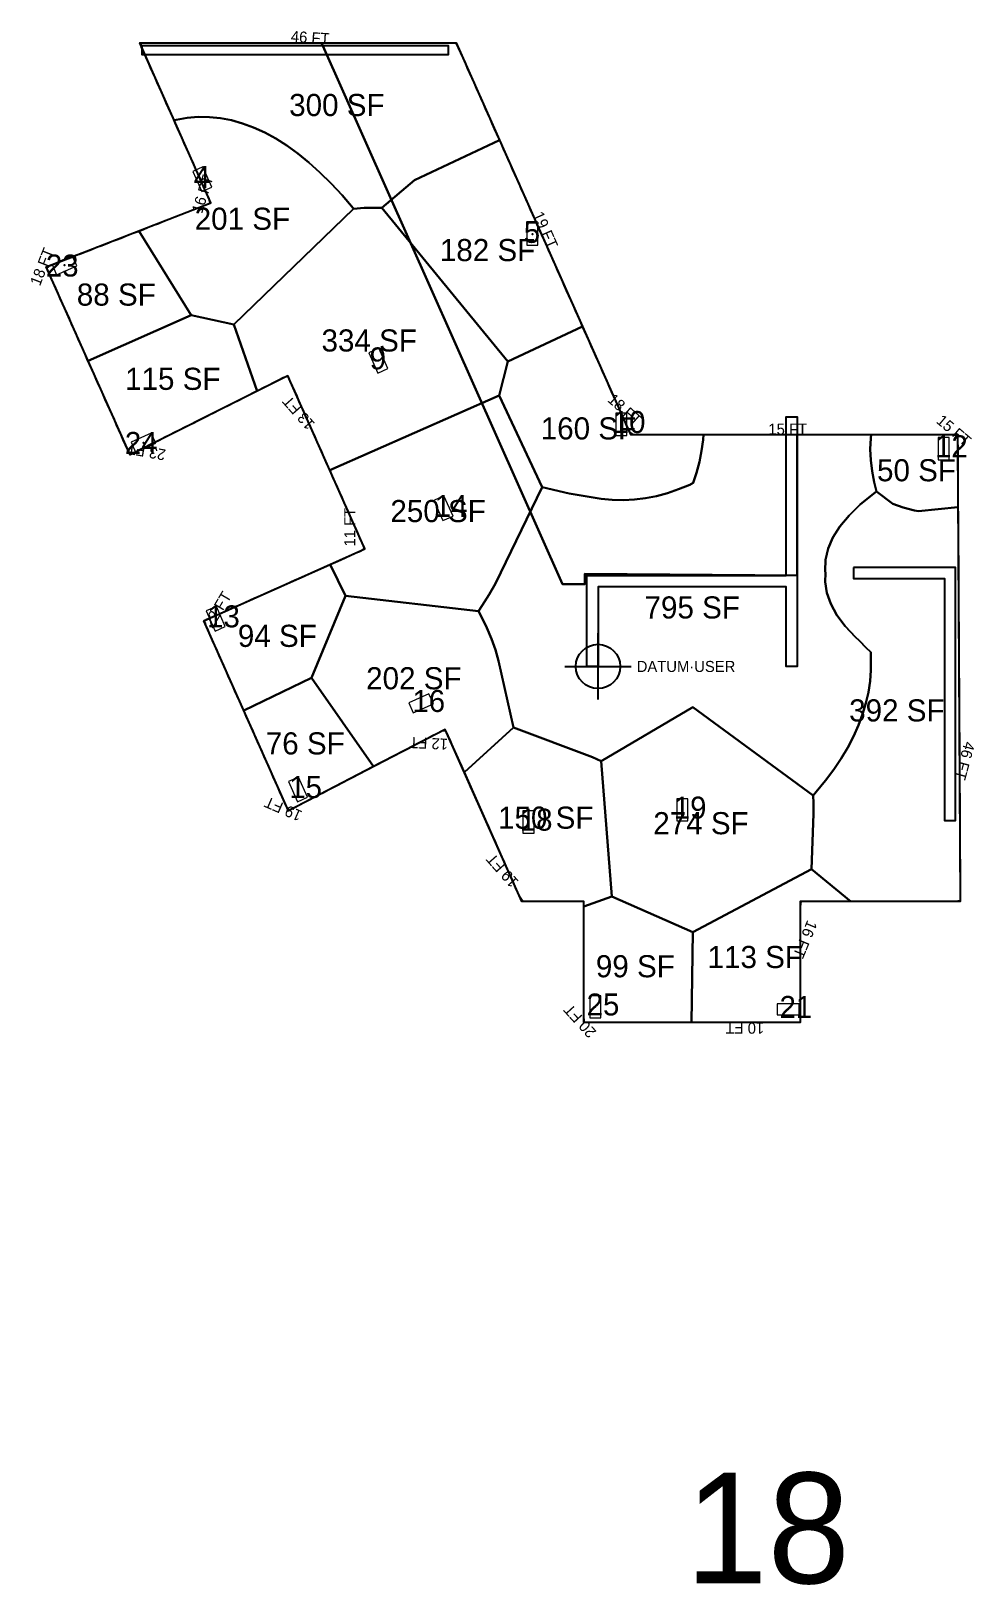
# Model space of a CAD drawing. Header units: metres. Extents: x 6006 to 43258, y -596 to 1101.
# Drawn here: x 30110 to 31132, y -596 to 1090 of the extents above; entities that cross this region are included whole.
import ezdxf
from ezdxf.enums import TextEntityAlignment as Align

# ---------------------------------------------------------------- set-up
doc = ezdxf.new("R2010")
doc.units = ezdxf.units.M
doc.layers.add('COLUMN-FOOTPRINT', color=6, linetype='Continuous', lineweight=9)
for name, color, linetype in [('COLUMN-LABEL', 6, 'Continuous'), ('FLOOR LABELS', 1, 'Continuous'), ('FLOOR_7_AREA_LABELS', 3, 'Continuous'), ('FLOOR_7_BOUNDARY', 5, 'Continuous'), ('FLOOR_7_COLUMNS', 7, 'Continuous'), ('FLOOR_7_DATUM', 4, 'Continuous'), ('FLOOR_7_FASCADE_COLUMNS', 30, 'Continuous'), ('FLOOR_7_FASCADE_WALLS', 4, 'Continuous'), ('FLOOR_7_LARGE_TRIBUTARY', 6, 'Continuous'), ('FLOOR_7_TRIBUTARY_COL_0', 2, 'Continuous'), ('FLOOR_7_TRIBUTARY_COL_1', 2, 'Continuous'), ('FLOOR_7_TRIBUTARY_COL_10', 2, 'Continuous'), ('FLOOR_7_TRIBUTARY_COL_11', 2, 'Continuous'), ('FLOOR_7_TRIBUTARY_COL_12', 2, 'Continuous'), ('FLOOR_7_TRIBUTARY_COL_13', 2, 'Continuous'), ('FLOOR_7_TRIBUTARY_COL_14', 2, 'Continuous'), ('FLOOR_7_TRIBUTARY_COL_2', 2, 'Continuous'), ('FLOOR_7_TRIBUTARY_COL_3', 2, 'Continuous'), ('FLOOR_7_TRIBUTARY_COL_4', 2, 'Continuous'), ('FLOOR_7_TRIBUTARY_COL_5', 2, 'Continuous'), ('FLOOR_7_TRIBUTARY_COL_6', 2, 'Continuous'), ('FLOOR_7_TRIBUTARY_COL_7', 2, 'Continuous'), ('FLOOR_7_TRIBUTARY_COL_8', 2, 'Continuous'), ('FLOOR_7_TRIBUTARY_COL_9', 2, 'Continuous'), ('FLOOR_7_WALL_TRIBUTARY_26', 1, 'Continuous'), ('FLOOR_7_WALL_TRIBUTARY_27', 1, 'Continuous'), ('FLOOR_7_WALL_TRIBUTARY_28', 1, 'Continuous'), ('SECONDARY AREA', 7, 'Continuous'), ('SHEAR-WALL', 4, 'Continuous'), ('SLAB', 5, 'Continuous')]:
    doc.layers.add(name, color=color, linetype=linetype)

msp = doc.modelspace()

# ---------------------------------------------------------------- linework, layer by layer
at = {"layer": 'COLUMN-FOOTPRINT'}
for points in [[(30285.1, 937.8), (30294.8, 915.9), (30305.8, 920.8), (30296.1, 942.7)], [(30659.6, 857.6), (30659.6, 881.6), (30647.6, 881.6), (30647.6, 857.6)], [(30154.4, 846.3), (30132.5, 836.6), (30137.3, 825.6), (30159.3, 835.4)], [(30476.1, 740.9), (30485.8, 719), (30496.8, 723.9), (30487, 745.8)], [(30756, 651.3), (30756, 675.3), (30744, 675.3), (30744, 651.3)], [(30240.1, 653.8), (30218.2, 644), (30223, 633.1), (30245, 642.8)], [(31105.7, 624.9), (31105.7, 648.9), (31093.7, 648.9), (31093.7, 624.9)], [(30546.6, 580.8), (30556.4, 558.9), (30567.4, 563.7), (30557.6, 585.7)], [(30299.7, 460.9), (30309.5, 438.9), (30320.4, 443.8), (30310.7, 465.8)], [(30524.2, 350.2), (30546.1, 360), (30541.3, 371), (30519.3, 361.2)], [(30388.9, 275.7), (30398.6, 253.8), (30409.6, 258.6), (30399.8, 280.6)], [(30822.3, 232.9), (30822.3, 256.9), (30810.3, 256.9), (30810.3, 232.9)], [(30655.3, 219.8), (30655.3, 243.8), (30643.3, 243.8), (30643.3, 219.8)], [(30727.8, 19.3), (30727.8, 43.3), (30715.8, 43.3), (30715.8, 19.3)], [(30919, 22.6), (30943, 22.6), (30943, 34.6), (30919, 34.6)]]:
    msp.add_lwpolyline(points, close=True, dxfattribs=at)
at = {"layer": 'FLOOR_7_BOUNDARY'}
msp.add_lwpolyline([(30944, 14.1), (30709.5, 14.1), (30709.5, 145.4), (30642.2, 145.4), (30559, 332.3), (30388.9, 243.9), (30297, 450.2), (30471.9, 528.1), (30388.2, 716), (30217, 630.1), (30126.2, 834.1), (30304.7, 903.6), (30227.5, 1077.1), (30424.8, 1077.1), (30570.8, 1077.1), (30760, 652.1), (30940.7, 652.1), (31114.8, 652.1), (31117.7, 145.4), (30944, 145.4), (30944, 14.1)], close=True, dxfattribs=at)
at = {"layer": 'FLOOR_7_COLUMNS'}
for p in [(30295.4, 929.3), (30653.6, 869.6), (30145.9, 836), (30486.4, 732.4), (30750, 663.3), (30231.6, 643.4), (31099.7, 636.9), (30557, 572.3), (30310.1, 452.3), (30532.7, 360.6), (30399.2, 267.2), (30816.3, 244.9), (30649.3, 231.8), (30721.8, 31.3), (30931, 28.6)]:
    msp.add_point(p, dxfattribs=at)
at = {"layer": 'FLOOR_7_DATUM'}
for p, q in [((30724.7, 364.6), (30724.7, 436.6)), ((30688.7, 400.6), (30760.7, 400.6))]:
    msp.add_line(p, q, dxfattribs=at)
msp.add_circle((30724.7, 400.6), 24, dxfattribs=at)
at = {"layer": 'FLOOR_7_FASCADE_COLUMNS'}
for points in [[(30225.5, 872.7), (30231.1, 874.9), (30236.7, 877.1), (30242.3, 879.3), (30247.8, 881.4), (30253.4, 883.6), (30259, 885.8), (30264.6, 888), (30270.2, 890.1), (30275.8, 892.3), (30281.4, 894.5), (30287, 896.7), (30292.6, 898.8), (30298.2, 901), (30303.8, 903.2), (30302.7, 908.1), (30300.3, 913.6), (30297.9, 919), (30295.4, 924.5), (30293, 930), (30290.5, 935.5), (30288.1, 941), (30285.7, 946.5), (30283.2, 951.9), (30280.8, 957.4), (30278.3, 962.9), (30275.9, 968.4), (30273.5, 973.9), (30271, 979.3), (30268.6, 984.8), (30266.1, 990.3), (30263.7, 995.8)], [(30617.1, 973.1), (30619.5, 967.7), (30621.9, 962.2), (30624.4, 956.7), (30626.8, 951.2), (30629.3, 945.7), (30631.7, 940.3), (30634.1, 934.8), (30636.6, 929.3), (30639, 923.8), (30641.5, 918.3), (30643.9, 912.9), (30646.3, 907.4), (30648.8, 901.9), (30651.2, 896.4), (30653.7, 890.9), (30656.1, 885.4), (30658.5, 880), (30661, 874.5), (30663.4, 869), (30665.9, 863.5), (30668.3, 858), (30670.7, 852.6), (30673.2, 847.1), (30675.6, 841.6), (30678.1, 836.1), (30680.5, 830.6), (30682.9, 825.1), (30685.4, 819.7), (30687.8, 814.2), (30690.3, 808.7), (30692.7, 803.2), (30695.1, 797.7), (30697.6, 792.3), (30700, 786.8), (30702.5, 781.3), (30704.9, 775.8), (30707.3, 770.3)], [(30170.7, 734.1), (30168.2, 739.6), (30165.8, 745.1), (30163.4, 750.6), (30160.9, 756.1), (30158.5, 761.6), (30156, 767), (30153.6, 772.5), (30151.2, 778), (30148.7, 783.5), (30146.3, 789), (30143.8, 794.4), (30141.4, 799.9), (30139, 805.4), (30136.5, 810.9), (30134.1, 816.4), (30131.6, 821.8), (30129.2, 827.3), (30126.8, 832.8), (30130.4, 835.8), (30136, 838), (30141.6, 840.1), (30147.2, 842.3), (30152.8, 844.5), (30158.4, 846.7), (30164, 848.8), (30169.6, 851), (30175.1, 853.2), (30180.7, 855.4), (30186.3, 857.5), (30191.9, 859.7), (30197.5, 861.9), (30203.1, 864), (30208.7, 866.2), (30214.3, 868.4), (30219.9, 870.6), (30225.5, 872.7)], [(30707.3, 770.3), (30709.8, 764.8), (30712.2, 759.4), (30714.7, 753.9), (30717.1, 748.4), (30719.5, 742.9), (30722, 737.4), (30724.4, 732), (30726.9, 726.5), (30729.3, 721), (30731.7, 715.5), (30734.2, 710), (30736.6, 704.6), (30739.1, 699.1), (30741.5, 693.6), (30743.9, 688.1), (30746.4, 682.6), (30748.8, 677.1), (30751.3, 671.7), (30753.7, 666.2), (30756.1, 660.7), (30758.6, 655.2), (30762.5, 652.1), (30768.5, 652.1), (30774.5, 652.1), (30780.5, 652.1), (30786.5, 652.1), (30792.5, 652.1), (30798.5, 652.1), (30804.5, 652.1), (30810.5, 652.1), (30816.5, 652.1), (30822.5, 652.1), (30828.5, 652.1), (30834.5, 652.1), (30840.5, 652.1)], [(30356.5, 700.1), (30351.1, 697.4), (30345.7, 694.7), (30340.4, 692), (30335, 689.3), (30329.7, 686.6), (30324.3, 683.9), (30318.9, 681.2), (30313.6, 678.6), (30308.2, 675.9), (30302.9, 673.2), (30297.5, 670.5), (30292.1, 667.8), (30286.8, 665.1), (30281.4, 662.4), (30276, 659.7), (30270.7, 657), (30265.3, 654.3), (30260, 651.6), (30254.6, 648.9), (30249.2, 646.2), (30243.9, 643.5), (30238.5, 640.9), (30233.2, 638.2), (30227.8, 635.5), (30222.4, 632.8), (30217.1, 630.1), (30214.6, 635.5), (30212.2, 641), (30209.7, 646.4), (30207.3, 651.9), (30204.8, 657.4), (30202.4, 662.9), (30200, 668.4), (30197.5, 673.8), (30195.1, 679.3), (30192.6, 684.8), (30190.2, 690.3), (30187.8, 695.8), (30185.3, 701.3), (30182.9, 706.7), (30180.4, 712.2), (30178, 717.7), (30175.6, 723.2), (30173.1, 728.7), (30170.7, 734.1)], [(30434.8, 611.4), (30432.3, 616.9), (30429.9, 622.4), (30427.4, 627.9), (30425, 633.4), (30422.6, 638.9), (30420.1, 644.3), (30417.7, 649.8), (30415.2, 655.3), (30412.8, 660.8), (30410.4, 666.3), (30407.9, 671.7), (30405.5, 677.2), (30403, 682.7), (30400.6, 688.2), (30398.2, 693.7), (30395.7, 699.2), (30393.3, 704.6), (30390.8, 710.1), (30388.4, 715.6), (30383.3, 713.6), (30377.9, 710.9), (30372.6, 708.2), (30367.2, 705.5), (30361.8, 702.8), (30356.5, 700.1)], [(31020.5, 652.1), (31026.5, 652.1), (31032.5, 652.1), (31038.5, 652.1), (31044.5, 652.1), (31050.5, 652.1), (31056.5, 652.1), (31062.5, 652.1), (31068.5, 652.1), (31074.5, 652.1), (31080.5, 652.1), (31086.5, 652.1), (31092.5, 652.1), (31098.5, 652.1), (31104.5, 652.1), (31110.5, 652.1), (31114.8, 650.3), (31114.8, 644.3), (31114.9, 638.3), (31114.9, 632.3), (31114.9, 626.3), (31115, 620.3), (31115, 614.3), (31115, 608.3), (31115.1, 602.3), (31115.1, 596.3), (31115.1, 590.3), (31115.2, 584.3), (31115.2, 578.3), (31115.2, 572.3)], [(30434.7, 511.5), (30440.1, 513.9), (30445.6, 516.4), (30451.1, 518.8), (30456.6, 521.3), (30462.1, 523.7), (30467.6, 526.1), (30471.4, 529.2), (30468.9, 534.7), (30466.5, 540.2), (30464, 545.7), (30461.6, 551.2), (30459.2, 556.6), (30456.7, 562.1), (30454.3, 567.6), (30451.8, 573.1), (30449.4, 578.6), (30447, 584), (30444.5, 589.5), (30442.1, 595), (30439.6, 600.5), (30437.2, 606), (30434.8, 611.4)], [(30340.7, 352.2), (30338.3, 357.6), (30335.8, 363.1), (30333.4, 368.6), (30330.9, 374.1), (30328.5, 379.6), (30326.1, 385.1), (30323.6, 390.5), (30321.2, 396), (30318.7, 401.5), (30316.3, 407), (30313.9, 412.5), (30311.4, 417.9), (30309, 423.4), (30306.5, 428.9), (30304.1, 434.4), (30301.7, 439.9), (30299.2, 445.4), (30297.6, 450.5), (30303.1, 452.9), (30308.6, 455.4), (30314.1, 457.8), (30319.6, 460.3), (30325, 462.7), (30330.5, 465.1), (30336, 467.6), (30341.5, 470), (30347, 472.5), (30352.4, 474.9), (30357.9, 477.3), (30363.4, 479.8), (30368.9, 482.2), (30374.4, 484.7), (30379.8, 487.1), (30385.3, 489.5), (30390.8, 492), (30396.3, 494.4), (30401.8, 496.9), (30407.3, 499.3), (30412.7, 501.7), (30418.2, 504.2), (30423.7, 506.6), (30429.2, 509.1), (30434.7, 511.5)], [(30480.7, 291.6), (30475.4, 288.8), (30470, 286.1), (30464.7, 283.3), (30459.4, 280.5), (30454.1, 277.8), (30448.7, 275), (30443.4, 272.2), (30438.1, 269.5), (30432.8, 266.7), (30427.5, 263.9), (30422.1, 261.2), (30416.8, 258.4), (30411.5, 255.6), (30406.2, 252.8), (30400.8, 250.1), (30395.5, 247.3), (30390.2, 244.5), (30387.1, 248), (30384.6, 253.5), (30382.2, 259), (30379.7, 264.5), (30377.3, 269.9), (30374.9, 275.4), (30372.4, 280.9), (30370, 286.4), (30367.5, 291.9), (30365.1, 297.4), (30362.7, 302.8), (30360.2, 308.3), (30357.8, 313.8), (30355.3, 319.3), (30352.9, 324.8), (30350.5, 330.2), (30348, 335.7), (30345.6, 341.2), (30343.1, 346.7), (30340.7, 352.2)], [(30579.2, 286.9), (30576.8, 292.4), (30574.3, 297.9), (30571.9, 303.3), (30569.5, 308.8), (30567, 314.3), (30564.6, 319.8), (30562.1, 325.3), (30559.7, 330.8), (30555.2, 330.4), (30549.9, 327.6), (30544.6, 324.8), (30539.2, 322.1), (30533.9, 319.3), (30528.6, 316.5), (30523.3, 313.8), (30517.9, 311), (30512.6, 308.2), (30507.3, 305.4), (30502, 302.7), (30496.7, 299.9), (30491.3, 297.1), (30486, 294.4), (30480.7, 291.6)], [(30709.5, 139.6), (30709.3, 145.4), (30703.3, 145.4), (30697.3, 145.4), (30691.3, 145.4), (30685.3, 145.4), (30679.3, 145.4), (30673.3, 145.4), (30667.3, 145.4), (30661.3, 145.4), (30655.3, 145.4), (30649.3, 145.4), (30643.3, 145.4), (30640.2, 149.9), (30637.8, 155.3), (30635.3, 160.8), (30632.9, 166.3), (30630.5, 171.8), (30628, 177.3), (30625.6, 182.7), (30623.1, 188.2), (30620.7, 193.7), (30618.3, 199.2), (30615.8, 204.7), (30613.4, 210.2), (30610.9, 215.6), (30608.5, 221.1), (30606.1, 226.6), (30603.6, 232.1), (30601.2, 237.6), (30598.7, 243), (30596.3, 248.5), (30593.9, 254), (30591.4, 259.5), (30589, 265), (30586.5, 270.5), (30584.1, 275.9), (30581.7, 281.4), (30579.2, 286.9)], [(30824, 14.1), (30818, 14.1), (30812, 14.1), (30806, 14.1), (30800, 14.1), (30794, 14.1), (30788, 14.1), (30782, 14.1), (30776, 14.1), (30770, 14.1), (30764, 14.1), (30758, 14.1), (30752, 14.1), (30746, 14.1), (30740, 14.1), (30734, 14.1), (30728, 14.1), (30722, 14.1), (30716, 14.1), (30710, 14.1), (30709.5, 19.6), (30709.5, 25.6), (30709.5, 31.6), (30709.5, 37.6), (30709.5, 43.6), (30709.5, 49.6), (30709.5, 55.6), (30709.5, 61.6), (30709.5, 67.6), (30709.5, 73.6), (30709.5, 79.6), (30709.5, 85.6), (30709.5, 91.6), (30709.5, 97.6), (30709.5, 103.6), (30709.5, 109.6), (30709.5, 115.6), (30709.5, 121.6), (30709.5, 127.6), (30709.5, 133.6), (30709.5, 139.6)], [(30998.6, 145.4), (30992.6, 145.4), (30986.6, 145.4), (30980.6, 145.4), (30974.6, 145.4), (30968.6, 145.4), (30962.6, 145.4), (30956.6, 145.4), (30950.6, 145.4), (30944.6, 145.4), (30944, 140.1), (30944, 134.1), (30944, 128.1), (30944, 122.1), (30944, 116.1), (30944, 110.1), (30944, 104.1), (30944, 98.1), (30944, 92.1), (30944, 86.1), (30944, 80.1), (30944, 74.1), (30944, 68.1), (30944, 62.1), (30944, 56.1), (30944, 50.1), (30944, 44.1), (30944, 38.1), (30944, 32.1), (30944, 26.1), (30944, 20.1), (30944, 14.1), (30944, 14.1)], [(30944, 14.1), (30938, 14.1), (30932, 14.1), (30926, 14.1), (30920, 14.1), (30914, 14.1), (30908, 14.1), (30902, 14.1), (30896, 14.1), (30890, 14.1), (30884, 14.1), (30878, 14.1), (30872, 14.1), (30866, 14.1), (30860, 14.1), (30854, 14.1), (30848, 14.1), (30842, 14.1), (30836, 14.1), (30830, 14.1), (30824, 14.1)]]:
    msp.add_lwpolyline(points, dxfattribs=at)
at = {"layer": 'FLOOR_7_FASCADE_WALLS'}
for points in [[(30263.7, 995.8), (30261.3, 1001.3), (30258.8, 1006.7), (30256.4, 1012.2), (30253.9, 1017.7), (30251.5, 1023.2), (30249.1, 1028.7), (30246.6, 1034.2), (30244.2, 1039.6), (30241.7, 1045.1), (30239.3, 1050.6), (30236.9, 1056.1), (30234.4, 1061.6), (30232, 1067), (30229.5, 1072.5), (30228.6, 1077.1), (30234.6, 1077.1), (30240.6, 1077.1), (30246.6, 1077.1), (30252.6, 1077.1), (30258.6, 1077.1), (30264.6, 1077.1), (30270.6, 1077.1), (30276.6, 1077.1), (30282.6, 1077.1), (30288.6, 1077.1), (30294.6, 1077.1), (30300.6, 1077.1), (30306.6, 1077.1), (30312.6, 1077.1), (30318.6, 1077.1), (30324.6, 1077.1), (30330.6, 1077.1), (30336.6, 1077.1), (30342.6, 1077.1), (30348.6, 1077.1), (30354.6, 1077.1), (30360.6, 1077.1), (30366.6, 1077.1), (30372.6, 1077.1), (30378.6, 1077.1), (30384.6, 1077.1), (30390.6, 1077.1), (30396.6, 1077.1), (30402.6, 1077.1), (30408.6, 1077.1), (30414.6, 1077.1), (30420.6, 1077.1), (30426.6, 1077.1), (30432.6, 1077.1), (30438.6, 1077.1), (30444.6, 1077.1), (30450.6, 1077.1), (30456.6, 1077.1), (30462.6, 1077.1), (30468.6, 1077.1), (30474.6, 1077.1), (30480.6, 1077.1), (30486.6, 1077.1), (30492.6, 1077.1), (30498.6, 1077.1), (30504.6, 1077.1), (30510.6, 1077.1), (30516.6, 1077.1), (30522.6, 1077.1), (30528.6, 1077.1), (30534.6, 1077.1), (30540.6, 1077.1), (30546.6, 1077.1), (30552.6, 1077.1), (30558.6, 1077.1), (30564.6, 1077.1), (30570.6, 1077.1), (30573.1, 1071.8), (30575.6, 1066.3), (30578, 1060.9), (30580.5, 1055.4), (30582.9, 1049.9), (30585.3, 1044.4), (30587.8, 1038.9), (30590.2, 1033.4), (30592.7, 1028), (30595.1, 1022.5), (30597.5, 1017), (30600, 1011.5), (30602.4, 1006), (30604.9, 1000.6), (30607.3, 995.1), (30609.7, 989.6), (30612.2, 984.1), (30614.6, 978.6), (30617.1, 973.1)], [(30840.5, 652.1), (30846.5, 652.1), (30852.5, 652.1), (30858.5, 652.1), (30864.5, 652.1), (30870.5, 652.1), (30876.5, 652.1), (30882.5, 652.1), (30888.5, 652.1), (30894.5, 652.1), (30900.5, 652.1), (30906.5, 652.1), (30912.5, 652.1), (30918.5, 652.1), (30924.5, 652.1), (30930.5, 652.1), (30936.5, 652.1), (30942.5, 652.1), (30948.5, 652.1), (30954.5, 652.1), (30960.5, 652.1), (30966.5, 652.1), (30972.5, 652.1), (30978.5, 652.1), (30984.5, 652.1), (30990.5, 652.1), (30996.5, 652.1), (31002.5, 652.1), (31008.5, 652.1), (31014.5, 652.1), (31020.5, 652.1)], [(31115.2, 572.3), (31115.3, 566.3), (31115.3, 560.3), (31115.4, 554.3), (31115.4, 548.3), (31115.4, 542.3), (31115.5, 536.3), (31115.5, 530.3), (31115.5, 524.3), (31115.6, 518.3), (31115.6, 512.3), (31115.6, 506.3), (31115.7, 500.3), (31115.7, 494.3), (31115.7, 488.3), (31115.8, 482.3), (31115.8, 476.3), (31115.8, 470.3), (31115.9, 464.3), (31115.9, 458.3), (31115.9, 452.3), (31116, 446.3), (31116, 440.3), (31116, 434.3), (31116.1, 428.3), (31116.1, 422.3), (31116.2, 416.3), (31116.2, 410.3), (31116.2, 404.3), (31116.3, 398.3), (31116.3, 392.3), (31116.3, 386.3), (31116.4, 380.3), (31116.4, 374.3), (31116.4, 368.3), (31116.5, 362.3), (31116.5, 356.3), (31116.5, 350.3), (31116.6, 344.3), (31116.6, 338.3), (31116.6, 332.3), (31116.7, 326.3), (31116.7, 320.3), (31116.7, 314.3), (31116.8, 308.3), (31116.8, 302.3), (31116.8, 296.3), (31116.9, 290.3), (31116.9, 284.3), (31117, 278.3), (31117, 272.3), (31117, 266.3), (31117.1, 260.3), (31117.1, 254.3), (31117.1, 248.3), (31117.2, 242.3), (31117.2, 236.3), (31117.2, 230.3), (31117.3, 224.3), (31117.3, 218.3), (31117.3, 212.3), (31117.4, 206.3), (31117.4, 200.3), (31117.4, 194.3), (31117.5, 188.3), (31117.5, 182.3), (31117.5, 176.3), (31117.6, 170.3), (31117.6, 164.3), (31117.7, 158.3), (31117.7, 152.3), (31117.7, 146.3), (31112.6, 145.4), (31106.6, 145.4), (31100.6, 145.4), (31094.6, 145.4), (31088.6, 145.4), (31082.6, 145.4), (31076.6, 145.4), (31070.6, 145.4), (31064.6, 145.4), (31058.6, 145.4), (31052.6, 145.4), (31046.6, 145.4), (31040.6, 145.4), (31034.6, 145.4), (31028.6, 145.4), (31022.6, 145.4), (31016.6, 145.4), (31010.6, 145.4), (31004.6, 145.4), (30998.6, 145.4)]]:
    msp.add_lwpolyline(points, dxfattribs=at)
at = {"layer": 'FLOOR_7_LARGE_TRIBUTARY'}
for points in [[(30315.1, 995.5), (30303.1, 996.7), (30291.1, 996.9), (30279.1, 995.9), (30267.1, 993.9), (30264.8, 993.4), (30255.1, 1015.1), (30243.1, 1042.1), (30232.6, 1065.5), (30227.5, 1077.1), (30230.5, 1077.1), (30243.6, 1077.1), (30255.6, 1077.1), (30267.6, 1077.1), (30279.6, 1077.1), (30291.6, 1077.1), (30303.6, 1077.1), (30315.6, 1077.1), (30327.6, 1077.1), (30339.6, 1077.1), (30351.6, 1077.1), (30363.6, 1077.1), (30375.6, 1077.1), (30387.6, 1077.1), (30399.6, 1077.1), (30411.6, 1077.1), (30423.6, 1077.1), (30424.8, 1077.1), (30435.6, 1077.1), (30447.6, 1077.1), (30459.6, 1077.1), (30471.6, 1077.1), (30483.6, 1077.1), (30495.6, 1077.1), (30507.6, 1077.1), (30519.6, 1077.1), (30531.6, 1077.1), (30543.6, 1077.1), (30555.6, 1077.1), (30570.8, 1077.1), (30574, 1069.9), (30617.7, 971.6), (30525.6, 928.3), (30490.1, 898.3), (30483.1, 898.4), (30471.1, 898.1), (30459.5, 897.3), (30459.1, 897.8), (30447.1, 911.8), (30435.1, 924.7), (30423.1, 936.6), (30411.1, 947.4), (30399.1, 957.1), (30387.1, 965.8), (30375.1, 973.4), (30363.1, 980), (30351.1, 985.5), (30339.1, 989.9), (30327.1, 993.2), (30315.1, 995.5)], [(30267.1, 993.9), (30279.1, 995.9), (30291.1, 996.9), (30303.1, 996.7), (30315.1, 995.5), (30327.1, 993.2), (30339.1, 989.9), (30351.1, 985.5), (30363.1, 980), (30375.1, 973.4), (30387.1, 965.8), (30399.1, 957.1), (30411.1, 947.4), (30423.1, 936.6), (30435.1, 924.7), (30447.1, 911.8), (30459.1, 897.8), (30459.5, 897.3), (30329.8, 771.5), (30283.5, 781.9), (30226.6, 873.2), (30304.7, 903.6), (30264.8, 993.4), (30267.1, 993.9)], [(30525.6, 928.3), (30617.7, 971.6), (30707.8, 769.3), (30627, 731.5), (30490.1, 898.3), (30525.6, 928.3)], [(30471.1, 898.1), (30483.1, 898.4), (30490.1, 898.3), (30627, 731.5), (30617.3, 694.5), (30433.8, 613.6), (30388.2, 716), (30355, 699.4), (30329.8, 771.5), (30459.5, 897.3), (30471.1, 898.1)], [(30283.5, 781.9), (30171.6, 732.1), (30126.2, 834.1), (30226.6, 873.2), (30283.5, 781.9)], [(30283.5, 781.9), (30329.8, 771.5), (30355, 699.4), (30217, 630.1), (30171.6, 732.1), (30283.5, 781.9)], [(30627, 731.5), (30707.8, 769.3), (30760, 652.1), (30839, 652.1), (30838.7, 646.6), (30837.1, 634.6), (30834.8, 622.6), (30831.7, 610.6), (30828.1, 599.7), (30824.2, 597.8), (30812.2, 592.8), (30800.2, 588.7), (30788.2, 585.5), (30776.2, 583.2), (30764.2, 581.7), (30752.2, 581.1), (30740.2, 581.4), (30728.2, 582.5), (30693.5, 588.4), (30664.3, 595), (30617.3, 694.5), (30627, 731.5)], [(30434.1, 511.2), (30471.9, 528.1), (30433.8, 613.6), (30617.3, 694.5), (30664.3, 595), (30613.5, 490.6), (30606.7, 478.6), (30599.1, 466.6), (30594.9, 460.7), (30450.6, 477.3), (30434.1, 511.2)], [(30616.9, 406.6), (30613.5, 418.6), (30609.2, 430.6), (30604.1, 442.6), (30598.3, 454.6), (30594.9, 460.7), (30599.1, 466.6), (30606.7, 478.6), (30613.5, 490.6), (30664.3, 595), (30693.5, 588.4), (30728.2, 582.5), (30740.2, 581.4), (30752.2, 581.1), (30764.2, 581.7), (30776.2, 583.2), (30788.2, 585.5), (30800.2, 588.7), (30812.2, 592.8), (30824.2, 597.8), (30828.1, 599.7), (30831.7, 610.6), (30834.8, 622.6), (30837.1, 634.6), (30838.7, 646.6), (30839, 652.1), (30934.9, 652.1), (30940.7, 652.1), (31020.9, 652.1), (31020.5, 648.4), (31020.1, 636.4), (31020.6, 624.4), (31022, 612.4), (31024.3, 600.4), (31026.9, 590.6), (31023.8, 588.4), (31009.2, 576.4), (30997, 564.4), (30987.1, 552.4), (30979.6, 540.4), (30974.4, 528.4), (30971.6, 516.4), (30971.1, 504.4), (30971.5, 501.9), (30971.1, 492.4), (30973, 480.4), (30977.2, 468.4), (30983.8, 456.4), (30992.7, 444.4), (31004, 432.4), (31007.9, 428.9), (31016, 420.4), (31019.9, 416.9), (31020.7, 416.1), (31020.7, 408.7), (31020.6, 408.4), (31020.7, 396.7), (31019.8, 384.7), (31018, 372.7), (31015.3, 360.7), (31011.8, 348.7), (31007.3, 336.7), (31001.9, 324.7), (30995.6, 312.7), (30988.5, 300.7), (30980.4, 288.7), (30971.4, 276.7), (30961.5, 264.7), (30960, 262.9), (30958, 260.6), (30827.6, 356.3), (30728.1, 297.8), (30718.7, 302), (30633, 334.2), (30616.9, 406.6)], [(31072.5, 569.1), (31067.9, 569.9), (31055.9, 573.1), (31044.7, 577.1), (31026.9, 590.6), (31024.3, 600.4), (31022, 612.4), (31020.6, 624.4), (31020.1, 636.4), (31020.5, 648.4), (31020.9, 652.1), (31114.8, 652.1), (31115.2, 573.3), (31072.5, 569.1)], [(30958.5, 240.7), (30958.4, 252.7), (30958, 260.6), (30960, 262.9), (30961.5, 264.7), (30971.4, 276.7), (30980.4, 288.7), (30988.5, 300.7), (30995.6, 312.7), (31001.9, 324.7), (31007.3, 336.7), (31011.8, 348.7), (31015.3, 360.7), (31018, 372.7), (31019.8, 384.7), (31020.7, 396.7), (31020.6, 408.4), (31020.7, 408.7), (31020.7, 416.1), (31019.9, 416.9), (31016, 420.4), (31007.9, 428.9), (31004, 432.4), (30992.7, 444.4), (30983.8, 456.4), (30977.2, 468.4), (30973, 480.4), (30971.1, 492.4), (30971.5, 501.9), (30971.1, 504.4), (30971.6, 516.4), (30974.4, 528.4), (30979.6, 540.4), (30987.1, 552.4), (30997, 564.4), (31009.2, 576.4), (31023.8, 588.4), (31026.9, 590.6), (31044.7, 577.1), (31055.9, 573.1), (31067.9, 569.9), (31072.5, 569.1), (31115.2, 573.3), (31115.7, 502.1), (31115.7, 490.2), (31115.8, 478.2), (31115.9, 466.2), (31115.9, 454.2), (31116, 442.2), (31116.1, 430.2), (31116.1, 418.2), (31116.2, 406.2), (31116.3, 394.2), (31116.4, 382.2), (31116.4, 370.2), (31116.5, 358.2), (31116.6, 346.2), (31116.6, 334.2), (31116.7, 322.2), (31116.8, 310.2), (31116.8, 298.2), (31116.9, 286.2), (31117, 274.2), (31117, 262.2), (31117.1, 250.2), (31117.2, 238.2), (31117.7, 145.4), (31095.7, 145.4), (30999.1, 145.4), (30956.3, 180.6), (30958.5, 240.7)], [(30450.6, 477.3), (30413.9, 388.3), (30340.4, 352.9), (30297, 450.2), (30434.1, 511.2), (30450.6, 477.3)], [(30450.6, 477.3), (30594.9, 460.7), (30598.3, 454.6), (30604.1, 442.6), (30609.2, 430.6), (30613.5, 418.6), (30616.9, 406.6), (30633, 334.2), (30579.7, 285.9), (30559, 332.3), (30481.3, 291.9), (30413.9, 388.3), (30450.6, 477.3)], [(30413.9, 388.3), (30481.3, 291.9), (30388.9, 243.9), (30340.4, 352.9), (30413.9, 388.3)], [(30728.1, 297.8), (30827.6, 356.3), (30958, 260.6), (30958.4, 252.7), (30958.5, 240.7), (30956.3, 180.6), (30827.5, 112.2), (30739.7, 151.1), (30728.1, 297.8)], [(30728.1, 297.8), (30739.7, 151.1), (30709.5, 140.2), (30709.5, 145.4), (30642.2, 145.4), (30579.7, 285.9), (30633, 334.2), (30718.7, 302), (30728.1, 297.8)], [(30827.5, 112.2), (30956.3, 180.6), (30999.1, 145.4), (30944, 145.4), (30944, 14.1), (30826.2, 14.1), (30827.5, 112.2)], [(30739.7, 151.1), (30827.5, 112.2), (30826.2, 14.1), (30709.5, 14.1), (30709.5, 140.2), (30739.7, 151.1)]]:
    msp.add_lwpolyline(points, close=True, dxfattribs=at)
at = {"layer": 'FLOOR_7_TRIBUTARY_COL_0'}
msp.add_lwpolyline([(30283.5, 781.9), (30171.6, 732.1), (30126.2, 834.1), (30226.6, 873.2), (30283.5, 781.9)], close=True, dxfattribs=at)
at = {"layer": 'FLOOR_7_TRIBUTARY_COL_1'}
msp.add_lwpolyline([(30267.1, 993.9), (30279.1, 995.9), (30291.1, 996.9), (30303.1, 996.7), (30315.1, 995.5), (30327.1, 993.2), (30339.1, 989.9), (30351.1, 985.5), (30363.1, 980), (30375.1, 973.4), (30387.1, 965.8), (30399.1, 957.1), (30411.1, 947.4), (30423.1, 936.6), (30435.1, 924.7), (30447.1, 911.8), (30459.1, 897.8), (30459.5, 897.3), (30329.8, 771.5), (30283.5, 781.9), (30226.6, 873.2), (30304.7, 903.6), (30264.8, 993.4), (30267.1, 993.9)], close=True, dxfattribs=at)
at = {"layer": 'FLOOR_7_TRIBUTARY_COL_10'}
msp.add_lwpolyline([(30450.6, 477.3), (30594.9, 460.7), (30598.3, 454.6), (30604.1, 442.6), (30609.2, 430.6), (30613.5, 418.6), (30616.9, 406.6), (30633, 334.2), (30579.7, 285.9), (30559, 332.3), (30481.3, 291.9), (30413.9, 388.3), (30450.6, 477.3)], close=True, dxfattribs=at)
at = {"layer": 'FLOOR_7_TRIBUTARY_COL_11'}
msp.add_lwpolyline([(30283.5, 781.9), (30329.8, 771.5), (30355, 699.4), (30217, 630.1), (30171.6, 732.1), (30283.5, 781.9)], close=True, dxfattribs=at)
at = {"layer": 'FLOOR_7_TRIBUTARY_COL_12'}
msp.add_lwpolyline([(30739.7, 151.1), (30827.5, 112.2), (30826.2, 14.1), (30709.5, 14.1), (30709.5, 140.2), (30739.7, 151.1)], close=True, dxfattribs=at)
at = {"layer": 'FLOOR_7_TRIBUTARY_COL_13'}
msp.add_lwpolyline([(30525.6, 928.3), (30617.7, 971.6), (30707.8, 769.3), (30627, 731.5), (30490.1, 898.3), (30525.6, 928.3)], close=True, dxfattribs=at)
at = {"layer": 'FLOOR_7_TRIBUTARY_COL_14'}
msp.add_lwpolyline([(30627, 731.5), (30707.8, 769.3), (30760, 652.1), (30839, 652.1), (30838.7, 646.6), (30837.1, 634.6), (30834.8, 622.6), (30831.7, 610.6), (30828.1, 599.7), (30824.2, 597.8), (30812.2, 592.8), (30800.2, 588.7), (30788.2, 585.5), (30776.2, 583.2), (30764.2, 581.7), (30752.2, 581.1), (30740.2, 581.4), (30728.2, 582.5), (30693.5, 588.4), (30664.3, 595), (30617.3, 694.5), (30627, 731.5)], close=True, dxfattribs=at)
at = {"layer": 'FLOOR_7_TRIBUTARY_COL_2'}
msp.add_lwpolyline([(30471.1, 898.1), (30483.1, 898.4), (30490.1, 898.3), (30627, 731.5), (30617.3, 694.5), (30433.8, 613.6), (30388.2, 716), (30355, 699.4), (30329.8, 771.5), (30459.5, 897.3), (30471.1, 898.1)], close=True, dxfattribs=at)
at = {"layer": 'FLOOR_7_TRIBUTARY_COL_3'}
msp.add_lwpolyline([(30434.1, 511.2), (30471.9, 528.1), (30433.8, 613.6), (30617.3, 694.5), (30664.3, 595), (30613.5, 490.6), (30606.7, 478.6), (30599.1, 466.6), (30594.9, 460.7), (30450.6, 477.3), (30434.1, 511.2)], close=True, dxfattribs=at)
at = {"layer": 'FLOOR_7_TRIBUTARY_COL_4'}
msp.add_lwpolyline([(30450.6, 477.3), (30413.9, 388.3), (30340.4, 352.9), (30297, 450.2), (30434.1, 511.2), (30450.6, 477.3)], close=True, dxfattribs=at)
at = {"layer": 'FLOOR_7_TRIBUTARY_COL_5'}
msp.add_lwpolyline([(30413.9, 388.3), (30481.3, 291.9), (30388.9, 243.9), (30340.4, 352.9), (30413.9, 388.3)], close=True, dxfattribs=at)
at = {"layer": 'FLOOR_7_TRIBUTARY_COL_6'}
msp.add_lwpolyline([(30728.1, 297.8), (30827.6, 356.3), (30958, 260.6), (30958.4, 252.7), (30958.5, 240.7), (30956.3, 180.6), (30827.5, 112.2), (30739.7, 151.1), (30728.1, 297.8)], close=True, dxfattribs=at)
at = {"layer": 'FLOOR_7_TRIBUTARY_COL_7'}
msp.add_lwpolyline([(30728.1, 297.8), (30739.7, 151.1), (30709.5, 140.2), (30709.5, 145.4), (30642.2, 145.4), (30579.7, 285.9), (30633, 334.2), (30718.7, 302), (30728.1, 297.8)], close=True, dxfattribs=at)
at = {"layer": 'FLOOR_7_TRIBUTARY_COL_8'}
msp.add_lwpolyline([(31072.5, 569.1), (31067.9, 569.9), (31055.9, 573.1), (31044.7, 577.1), (31026.9, 590.6), (31024.3, 600.4), (31022, 612.4), (31020.6, 624.4), (31020.1, 636.4), (31020.5, 648.4), (31020.9, 652.1), (31114.8, 652.1), (31115.2, 573.3), (31072.5, 569.1)], close=True, dxfattribs=at)
at = {"layer": 'FLOOR_7_TRIBUTARY_COL_9'}
msp.add_lwpolyline([(30827.5, 112.2), (30956.3, 180.6), (30999.1, 145.4), (30944, 145.4), (30944, 14.1), (30826.2, 14.1), (30827.5, 112.2)], close=True, dxfattribs=at)
at = {"layer": 'FLOOR_7_WALL_TRIBUTARY_26'}
msp.add_lwpolyline([(30315.1, 995.5), (30303.1, 996.7), (30291.1, 996.9), (30279.1, 995.9), (30267.1, 993.9), (30264.8, 993.4), (30255.1, 1015.1), (30243.1, 1042.1), (30232.6, 1065.5), (30227.5, 1077.1), (30230.5, 1077.1), (30243.6, 1077.1), (30255.6, 1077.1), (30267.6, 1077.1), (30279.6, 1077.1), (30291.6, 1077.1), (30303.6, 1077.1), (30315.6, 1077.1), (30327.6, 1077.1), (30339.6, 1077.1), (30351.6, 1077.1), (30363.6, 1077.1), (30375.6, 1077.1), (30387.6, 1077.1), (30399.6, 1077.1), (30411.6, 1077.1), (30423.6, 1077.1), (30424.8, 1077.1), (30435.6, 1077.1), (30447.6, 1077.1), (30459.6, 1077.1), (30471.6, 1077.1), (30483.6, 1077.1), (30495.6, 1077.1), (30507.6, 1077.1), (30519.6, 1077.1), (30531.6, 1077.1), (30543.6, 1077.1), (30555.6, 1077.1), (30570.8, 1077.1), (30574, 1069.9), (30617.7, 971.6), (30525.6, 928.3), (30490.1, 898.3), (30483.1, 898.4), (30471.1, 898.1), (30459.5, 897.3), (30459.1, 897.8), (30447.1, 911.8), (30435.1, 924.7), (30423.1, 936.6), (30411.1, 947.4), (30399.1, 957.1), (30387.1, 965.8), (30375.1, 973.4), (30363.1, 980), (30351.1, 985.5), (30339.1, 989.9), (30327.1, 993.2), (30315.1, 995.5)], close=True, dxfattribs=at)
at = {"layer": 'FLOOR_7_WALL_TRIBUTARY_27'}
msp.add_lwpolyline([(30958.5, 240.7), (30958.4, 252.7), (30958, 260.6), (30960, 262.9), (30961.5, 264.7), (30971.4, 276.7), (30980.4, 288.7), (30988.5, 300.7), (30995.6, 312.7), (31001.9, 324.7), (31007.3, 336.7), (31011.8, 348.7), (31015.3, 360.7), (31018, 372.7), (31019.8, 384.7), (31020.7, 396.7), (31020.6, 408.4), (31020.7, 408.7), (31020.7, 416.1), (31019.9, 416.9), (31016, 420.4), (31007.9, 428.9), (31004, 432.4), (30992.7, 444.4), (30983.8, 456.4), (30977.2, 468.4), (30973, 480.4), (30971.1, 492.4), (30971.5, 501.9), (30971.1, 504.4), (30971.6, 516.4), (30974.4, 528.4), (30979.6, 540.4), (30987.1, 552.4), (30997, 564.4), (31009.2, 576.4), (31023.8, 588.4), (31026.9, 590.6), (31044.7, 577.1), (31055.9, 573.1), (31067.9, 569.9), (31072.5, 569.1), (31115.2, 573.3), (31115.7, 502.1), (31115.7, 490.2), (31115.8, 478.2), (31115.9, 466.2), (31115.9, 454.2), (31116, 442.2), (31116.1, 430.2), (31116.1, 418.2), (31116.2, 406.2), (31116.3, 394.2), (31116.4, 382.2), (31116.4, 370.2), (31116.5, 358.2), (31116.6, 346.2), (31116.6, 334.2), (31116.7, 322.2), (31116.8, 310.2), (31116.8, 298.2), (31116.9, 286.2), (31117, 274.2), (31117, 262.2), (31117.1, 250.2), (31117.2, 238.2), (31117.7, 145.4), (31095.7, 145.4), (30999.1, 145.4), (30956.3, 180.6), (30958.5, 240.7)], close=True, dxfattribs=at)
at = {"layer": 'FLOOR_7_WALL_TRIBUTARY_28'}
msp.add_lwpolyline([(30616.9, 406.6), (30613.5, 418.6), (30609.2, 430.6), (30604.1, 442.6), (30598.3, 454.6), (30594.9, 460.7), (30599.1, 466.6), (30606.7, 478.6), (30613.5, 490.6), (30664.3, 595), (30693.5, 588.4), (30728.2, 582.5), (30740.2, 581.4), (30752.2, 581.1), (30764.2, 581.7), (30776.2, 583.2), (30788.2, 585.5), (30800.2, 588.7), (30812.2, 592.8), (30824.2, 597.8), (30828.1, 599.7), (30831.7, 610.6), (30834.8, 622.6), (30837.1, 634.6), (30838.7, 646.6), (30839, 652.1), (30934.9, 652.1), (30940.7, 652.1), (31020.9, 652.1), (31020.5, 648.4), (31020.1, 636.4), (31020.6, 624.4), (31022, 612.4), (31024.3, 600.4), (31026.9, 590.6), (31023.8, 588.4), (31009.2, 576.4), (30997, 564.4), (30987.1, 552.4), (30979.6, 540.4), (30974.4, 528.4), (30971.6, 516.4), (30971.1, 504.4), (30971.5, 501.9), (30971.1, 492.4), (30973, 480.4), (30977.2, 468.4), (30983.8, 456.4), (30992.7, 444.4), (31004, 432.4), (31007.9, 428.9), (31016, 420.4), (31019.9, 416.9), (31020.7, 416.1), (31020.7, 408.7), (31020.6, 408.4), (31020.7, 396.7), (31019.8, 384.7), (31018, 372.7), (31015.3, 360.7), (31011.8, 348.7), (31007.3, 336.7), (31001.9, 324.7), (30995.6, 312.7), (30988.5, 300.7), (30980.4, 288.7), (30971.4, 276.7), (30961.5, 264.7), (30960, 262.9), (30958, 260.6), (30827.6, 356.3), (30728.1, 297.8), (30718.7, 302), (30633, 334.2), (30616.9, 406.6)], close=True, dxfattribs=at)
at = {"layer": 'SECONDARY AREA'}
msp.add_lwpolyline([(30424.8, 1077.1), (30570.8, 1077.1), (30760, 652.1), (30940.7, 652.1), (30940.7, 499.1), (30710.5, 501.2), (30710.5, 489.8), (30686.2, 489.8)], close=True, dxfattribs=at)
at = {"layer": 'SHEAR-WALL'}
for points in [[(30489.1, 1064.3), (30230.3, 1064.3), (30230.3, 1074.3), (30562, 1074.3), (30562, 1064.3)], [(30712.7, 400.6), (30712.7, 499.1), (30928.7, 499.1), (30928.7, 671.5), (30940.7, 671.5), (30940.7, 400.6), (30928.7, 400.6), (30928.7, 487.1), (30724.7, 487.1), (30724.7, 400.6)], [(31001.9, 507.9), (31001.9, 495.9), (31100.7, 495.9), (31100.7, 233.4), (31112.7, 233.4), (31112.7, 507.9)]]:
    msp.add_lwpolyline(points, close=True, dxfattribs=at)
at = {"layer": 'SLAB'}
msp.add_lwpolyline([(30944, 145.4), (30944, 14.1), (30709.5, 14.1), (30709.5, 145.4), (30642.2, 145.4), (30559, 332.3), (30388.9, 243.9), (30297, 450.2), (30471.9, 528.1), (30388.2, 716), (30217, 630.1), (30126.2, 834.1), (30304.7, 903.6), (30227.5, 1077.1), (30424.8, 1077.1), (30686.2, 489.8), (30710.5, 489.8), (30710.5, 501.2), (30940.7, 499.1), (30940.7, 652.1), (31114.8, 652.1), (31117.7, 145.4)], close=True, dxfattribs=at)

# ---------------------------------------------------------------- texts
at = {"layer": 'COLUMN-LABEL'}
for s, height, p in [('4', 23.8, (30286.1, 919.9)), ('5', 23.8, (30644.2, 860.2)), ('23', 23.83, (30125.7, 823.7)), ('9', 23.8, (30477, 723)), ('10', 23.83, (30740.7, 653.9)), ('24', 23.83, (30211.4, 631.2)), ('12', 23.83, (31090.3, 627.6)), ('14', 23.83, (30547.6, 562.9)), ('13', 23.83, (30300.7, 443)), ('16', 23.83, (30523.4, 351.2)), ('15', 23.83, (30389.8, 257.8)), ('19', 23.83, (30806.9, 235.5)), ('18', 23.83, (30639.9, 222.4)), ('25', 23.83, (30712.4, 21.9)), ('21', 23.83, (30921.6, 19.2))]:
    msp.add_text(s, height=height, dxfattribs=at).set_placement(p)
at = {"layer": 'FLOOR LABELS'}
msp.add_text('18', height=120, dxfattribs=at).set_placement((30819.5, -594.3))
at = {"layer": 'FLOOR_7_AREA_LABELS'}
for s, p in [('300 SF', (30441.4, 1009.8)), ('201 SF', (30338.9, 886.4)), ('182 SF', (30604.9, 852.4)), ('88 SF', (30202.1, 804.1)), ('334 SF', (30476.5, 754.3)), ('115 SF', (30263.4, 712.7)), ('160 SF', (30714.3, 658.9)), ('50 SF', (31070.2, 613.5)), ('250 SF', (30551.2, 569.2)), ('795 SF', (30826.9, 464.6)), ('94 SF', (30376.8, 433.8)), ('202 SF', (30524.9, 387.8)), ('392 SF', (31048.9, 352.9)), ('76 SF', (30407.1, 317.1)), ('150 SF', (30668, 236.5)), ('274 SF', (30836.4, 230.5)), ('99 SF', (30765.2, 75.3)), ('113 SF', (30895.3, 85.3))]:
    msp.add_text(s, height=24, dxfattribs=at).set_placement(p, align=Align.MIDDLE_CENTER)
at = {"layer": 'FLOOR_7_DATUM'}
msp.add_text('DATUM·USER', height=12, dxfattribs=at).set_placement((30766.7, 394.6))
at = {"layer": 'FLOOR_7_FASCADE_COLUMNS'}
for s, rotation, p in [('16 FT', 72.7463, (30295.6, 913.1)), ('19 FT', -66.0061, (30667.7, 874.2)), ('18 FT', 68.4262, (30121.4, 834.4)), ('13 FT', 131.45, (30399.9, 675.8)), ('18 FT', -41.6049, (30753.8, 679.3)), ('15 FT', -40.0904, (31110.7, 656.7)), ('23 FT', 169.6158, (30234.8, 633.6)), ('11 FT', 89.9427, (30455.4, 551.7)), ('22 FT', 59.4715, (30311.9, 462.2)), ('12 FT', 177.265, (30541, 317.1)), ('19 FT', 156.6064, (30383.2, 245.9)), ('19 FT', 131.5036, (30620.9, 179.1)), ('16 FT', -112.5906, (30949.5, 104.5)), ('20 FT', 132.346, (30705.1, 15.8)), ('10 FT', 180, (30884, 8.1))]:
    msp.add_text(s, height=12, rotation=rotation, dxfattribs=at).set_placement(p, align=Align.MIDDLE_CENTER)
at = {"layer": 'FLOOR_7_FASCADE_WALLS'}
for rotation, p in [(-3.6655, (30412.5, 1083)), (-105.2791, (31122.6, 298.2))]:
    msp.add_text('46 FT', height=12, rotation=rotation, dxfattribs=at).set_placement(p, align=Align.MIDDLE_CENTER)
msp.add_text('15 FT', height=12, dxfattribs=at).set_placement((30930.5, 658.1), align=Align.MIDDLE_CENTER)

doc.saveas('drawing.dxf')
